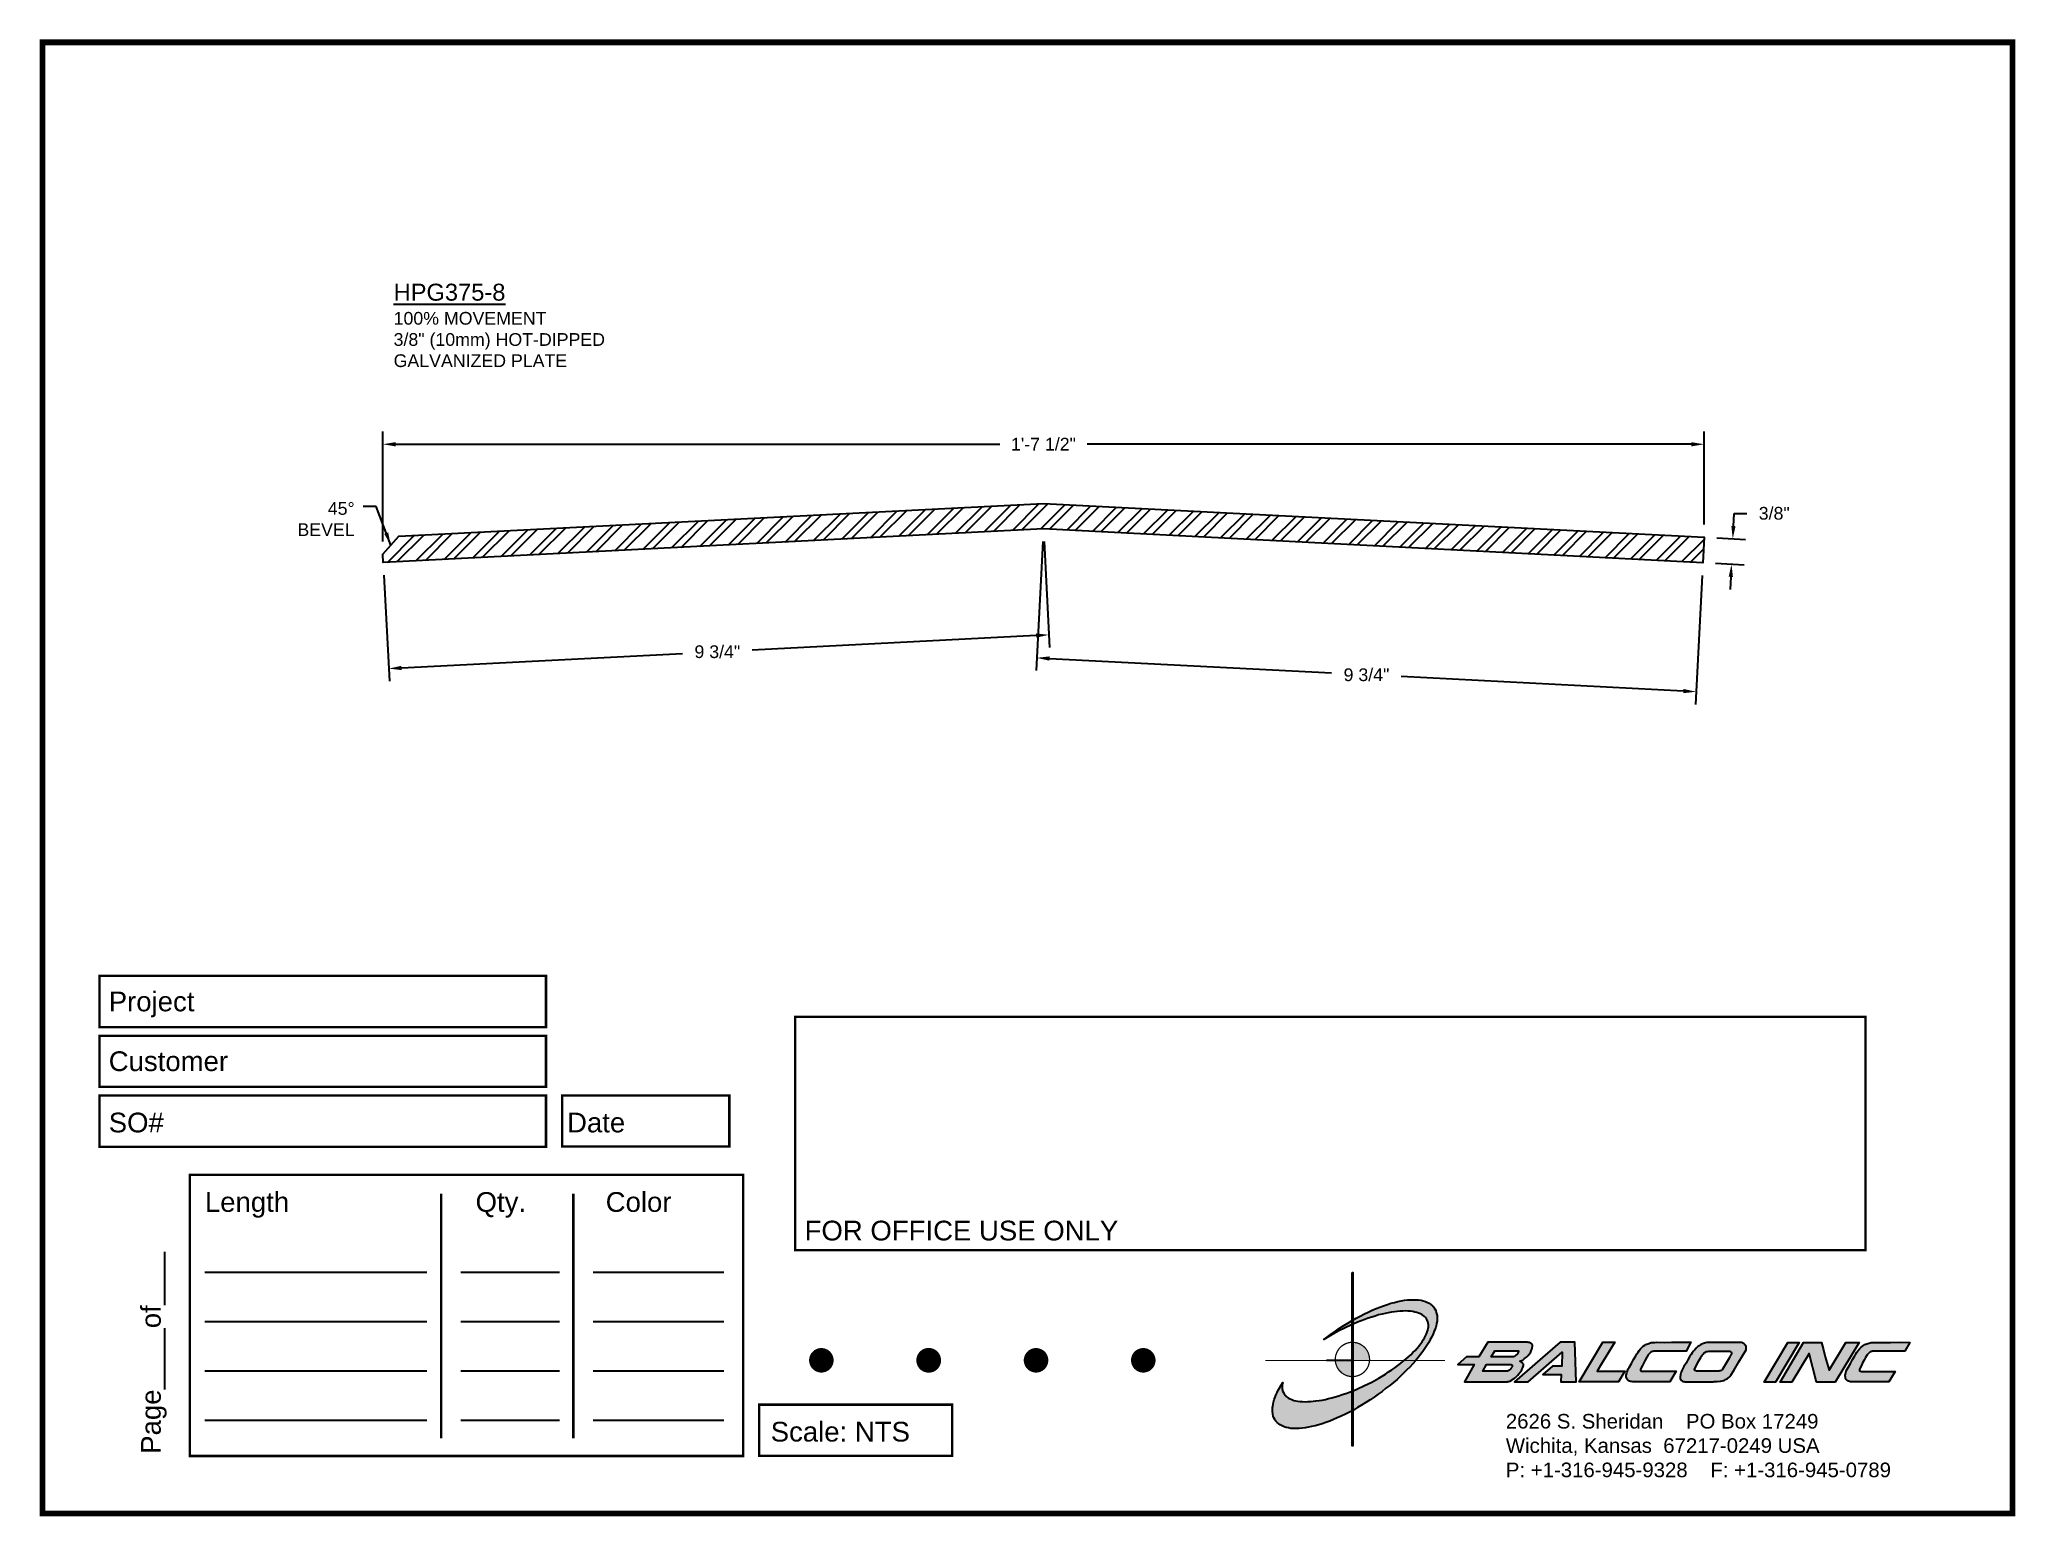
# Paper-space layout 'Breakout' of a CAD drawing. Extents: x 0 to 10, y 0 to 7.5.
# The model-space entities are those that its viewports show. They can reach past a viewport. Long polylines and large blocks are cut down to what shows.
import ezdxf

# ---------------------------------------------------------------- set-up
doc = ezdxf.new("R2010")
doc.units = 0
doc.header["$MEASUREMENT"] = 0
doc.layers.get('0').update_dxf_attribs({"linetype": 'CONTINUOUS'})
doc.layers.get('DEFPOINTS').update_dxf_attribs({"linetype": 'CONTINUOUS'})
for name, color, linetype in [('BORDER', 7, 'CONTINUOUS'), ('DIMENSIONS', 3, 'CONTINUOUS'), ('METALS', 7, 'CONTINUOUS'), ('TEXT', 2, 'CONTINUOUS')]:
    doc.layers.add(name, color=color, linetype=linetype)
doc.styles.add('ARIAL', font='ARIAL.TTF')
doc.dimstyles.new('ARIAL', dxfattribs={"dimtxt": 0.1875, "dimasz": 0.1875, "dimexe": 0.1875, "dimexo": 0.1875, "dimgap": 0.1875, "dimtad": 0, "dimtih": 1, "dimtoh": 1, "dimdec": 4, "dimzin": 0, "dimtxsty": 'ARIAL', "dimcen": 0.09, "dimazin": 3, "dimtfac": 1, "dimtdec": 4, "dimtofl": 0, "dimtmove": 0, "dimatfit": 3, "dimtolj": 1, "dimtzin": 0})

# ---------------------------------------------------------------- blocks, each defined once
blk = doc.blocks.new('CADLOGO')
h = blk.add_hatch(color=256)
h.paths.add_polyline_path([(0.918, 1.81), (0.909, 1.81), (0.909, 1.322), (0.918, 1.327)])
h.paths.add_polyline_path([(0.918, 1.285), (0.909, 1.281), (0.909, 1.1), (0.918, 1.1)])
h.paths.add_polyline_path([(0.918, 0.917), (0.909, 0.917), (0.909, 0.762), (0.909, 0.753), (0.91, 0.753), (0.918, 0.753)])
h.paths.add_polyline_path([(0.918, 1.091), (0.918, 1.1), (0.91, 1.1), (0.909, 1.1), (0.909, 0.917), (0.918, 0.917), (0.918, 0.919), (0.915, 0.919)])
h.paths.add_polyline_path([(0.918, 0.412), (0.909, 0.407), (0.909, 0.049), (0.918, 0.049)])
h.paths.add_polyline_path([(0.918, 0.753), (0.909, 0.753), (0.909, 0.606), (0.918, 0.609)])
h.paths.add_polyline_path([(0.918, 0.609), (0.909, 0.606), (0.909, 0.407), (0.918, 0.412)])
h.paths.add_polyline_path([(0.918, 1.327), (0.909, 1.322), (0.909, 1.281), (0.918, 1.285)])
h = blk.add_hatch(color=175)
h.paths.add_polyline_path([(0.574, 0.51), (0.543, 0.506), (0.514, 0.502), (0.487, 0.499), (0.459, 0.499), (0.432, 0.497), (0.406, 0.499), (0.382, 0.5), (0.36, 0.502), (0.338, 0.508), (0.318, 0.511), (0.298, 0.519), (0.282, 0.526), (0.265, 0.533), (0.252, 0.543), (0.24, 0.553), (0.234, 0.559), (0.229, 0.564), (0.22, 0.577), (0.212, 0.592), (0.205, 0.607), (0.203, 0.616), (0.201, 0.627), (0.199, 0.643), (0.201, 0.66), (0.201, 0.671), (0.205, 0.682), (0.207, 0.694), (0.19, 0.667), (0.176, 0.641), (0.161, 0.616), (0.148, 0.59), (0.137, 0.566), (0.128, 0.543), (0.119, 0.519), (0.113, 0.495), (0.108, 0.473), (0.104, 0.451), (0.103, 0.44), (0.103, 0.429), (0.101, 0.409), (0.103, 0.391), (0.104, 0.38), (0.106, 0.371), (0.11, 0.352), (0.115, 0.336), (0.124, 0.318), (0.13, 0.31), (0.135, 0.301), (0.143, 0.294), (0.15, 0.286), (0.165, 0.274), (0.181, 0.263), (0.199, 0.254), (0.22, 0.244), (0.242, 0.237), (0.263, 0.232), (0.289, 0.228), (0.315, 0.226), (0.342, 0.226), (0.371, 0.226), (0.402, 0.23), (0.434, 0.233), (0.467, 0.239), (0.499, 0.246), (0.534, 0.254), (0.571, 0.263), (0.606, 0.275), (0.644, 0.286), (0.682, 0.301), (0.721, 0.318), (0.759, 0.334), (0.799, 0.352), (0.841, 0.371), (0.882, 0.393), (0.909, 0.407), (0.909, 0.606), (0.884, 0.596), (0.847, 0.583), (0.81, 0.57), (0.774, 0.559), (0.739, 0.548), (0.704, 0.537), (0.671, 0.53), (0.638, 0.522), (0.606, 0.515)])
h.paths.add_polyline_path([(1.18, 0.738), (1.109, 0.698), (1.034, 0.661), (0.957, 0.627), (0.918, 0.609), (0.918, 0.412), (0.924, 0.414), (0.964, 0.438), (1.006, 0.462), (1.05, 0.489), (1.092, 0.517), (1.134, 0.544), (1.174, 0.574), (1.215, 0.603), (1.253, 0.634), (1.291, 0.663), (1.328, 0.694), (1.365, 0.725), (1.399, 0.757), (1.432, 0.788), (1.463, 0.819), (1.494, 0.85), (1.524, 0.883), (1.554, 0.917), (1.44, 0.917), (1.429, 0.908), (1.401, 0.886), (1.374, 0.864), (1.343, 0.842), (1.312, 0.822), (1.28, 0.8), (1.248, 0.778), (1.215, 0.758)])
h.paths.add_polyline_path([(1.769, 1.382), (1.767, 1.393), (1.763, 1.404), (1.758, 1.422), (1.749, 1.441), (1.743, 1.45), (1.738, 1.457), (1.73, 1.464), (1.725, 1.472), (1.709, 1.485), (1.692, 1.496), (1.674, 1.506), (1.654, 1.514), (1.632, 1.521), (1.61, 1.527), (1.584, 1.53), (1.559, 1.532), (1.531, 1.532), (1.502, 1.532), (1.471, 1.53), (1.44, 1.527), (1.407, 1.521), (1.374, 1.514), (1.339, 1.505), (1.304, 1.496), (1.268, 1.485), (1.229, 1.472), (1.191, 1.457), (1.152, 1.442), (1.114, 1.426), (1.074, 1.408), (1.034, 1.388), (0.991, 1.367), (0.951, 1.346), (0.918, 1.327), (0.918, 1.285), (0.926, 1.289), (0.964, 1.305), (1.001, 1.32), (1.037, 1.333), (1.074, 1.346), (1.109, 1.356), (1.143, 1.367), (1.178, 1.378), (1.213, 1.386), (1.246, 1.393), (1.277, 1.4), (1.31, 1.406), (1.339, 1.41), (1.368, 1.413), (1.398, 1.417), (1.425, 1.417), (1.452, 1.419), (1.476, 1.417), (1.502, 1.415), (1.524, 1.413), (1.546, 1.408), (1.566, 1.404), (1.584, 1.397), (1.602, 1.389), (1.617, 1.382), (1.632, 1.373), (1.644, 1.362), (1.65, 1.356), (1.655, 1.351), (1.665, 1.338), (1.672, 1.325), (1.677, 1.309), (1.681, 1.294), (1.683, 1.278), (1.683, 1.261), (1.683, 1.252), (1.681, 1.243), (1.677, 1.225), (1.672, 1.207), (1.665, 1.186), (1.655, 1.166), (1.644, 1.146), (1.632, 1.126), (1.619, 1.106), (1.602, 1.084), (1.586, 1.062), (1.568, 1.04), (1.548, 1.018), (1.527, 0.996), (1.504, 0.974), (1.48, 0.952), (1.456, 0.93), (1.44, 0.917), (1.554, 0.917), (1.579, 0.945), (1.602, 0.976), (1.626, 1.007), (1.648, 1.038), (1.668, 1.067), (1.687, 1.097), (1.703, 1.128), (1.719, 1.155), (1.732, 1.185), (1.743, 1.212), (1.752, 1.239), (1.758, 1.252), (1.762, 1.265), (1.767, 1.291), (1.771, 1.314), (1.771, 1.327), (1.773, 1.338), (1.771, 1.362), (1.771, 1.373)])
h.paths.add_polyline_path([(0.867, 1.296), (0.825, 1.271), (0.781, 1.243), (0.741, 1.214), (0.701, 1.186), (0.66, 1.157), (0.622, 1.128), (0.675, 1.161), (0.732, 1.194), (0.79, 1.225), (0.82, 1.239), (0.851, 1.254), (0.909, 1.281), (0.909, 1.322)])
h = blk.add_hatch(color=256)
h.paths.add_polyline_path([(1.074, 0.991), (1.07, 1.001), (1.065, 1.011), (1.059, 1.021), (1.053, 1.03), (1.046, 1.038), (1.039, 1.047), (1.031, 1.054), (1.022, 1.062), (1.014, 1.068), (1.004, 1.074), (0.995, 1.08), (0.985, 1.085), (0.975, 1.089), (0.964, 1.093), (0.954, 1.096), (0.943, 1.098), (0.932, 1.099), (0.921, 1.1), (0.918, 1.1), (0.918, 0.917), (0.94, 0.917), (1.086, 0.917), (1.087, 0.927), (1.086, 0.938), (1.085, 0.949), (1.083, 0.96), (1.081, 0.97), (1.078, 0.981)])
h.paths.add_polyline_path([(0.909, 0.917), (0.739, 0.917), (0.74, 0.91), (0.741, 0.899), (0.743, 0.888), (0.746, 0.878), (0.75, 0.867), (0.754, 0.857), (0.758, 0.847), (0.764, 0.837), (0.77, 0.828), (0.776, 0.819), (0.783, 0.811), (0.791, 0.803), (0.799, 0.795), (0.808, 0.788), (0.817, 0.782), (0.826, 0.776), (0.836, 0.771), (0.846, 0.766), (0.856, 0.762), (0.867, 0.759), (0.877, 0.757), (0.888, 0.755), (0.899, 0.753), (0.909, 0.753)])
h.paths.add_polyline_path([(0.918, 1.1), (0.91, 1.1), (0.909, 1.1), (0.909, 0.917), (0.918, 0.917)])
h = blk.add_hatch(color=256)
h.paths.add_polyline_path([(2.148, 0.874), (2.098, 0.784), (2.049, 0.7), (2.484, 0.7), (2.491, 0.702), (2.501, 0.703), (2.508, 0.705), (2.512, 0.707), (2.517, 0.711), (2.532, 0.72), (2.546, 0.729), (2.554, 0.735), (2.563, 0.74), (2.572, 0.747), (2.581, 0.757), (2.59, 0.768), (2.599, 0.777), (2.616, 0.799), (2.623, 0.811), (2.63, 0.822), (2.636, 0.833), (2.641, 0.844), (2.645, 0.855), (2.647, 0.864), (2.647, 0.879), (2.645, 0.883), (2.641, 0.886), (2.638, 0.892), (2.629, 0.899), (2.619, 0.905), (2.612, 0.91), (2.64, 0.921), (2.658, 0.936), (2.669, 0.943), (2.678, 0.95), (2.694, 0.967), (2.702, 0.976), (2.709, 0.985), (2.716, 0.994), (2.722, 1.005), (2.727, 1.014), (2.731, 1.025), (2.735, 1.038), (2.736, 1.049), (2.738, 1.062), (2.738, 1.073), (2.733, 1.082), (2.727, 1.088), (2.72, 1.093), (2.713, 1.097), (2.704, 1.099), (2.694, 1.1), (2.685, 1.102), (2.674, 1.102), (2.285, 1.102), (2.195, 0.952), (2.069, 0.952), (1.981, 0.874)])
h.paths.add_polyline_path([(2.274, 0.874), (2.53, 0.874), (2.534, 0.865), (2.532, 0.852), (2.524, 0.841), (2.515, 0.828), (2.505, 0.815), (2.493, 0.81), (2.49, 0.808), (2.235, 0.808)], flags=16)
h.paths.add_polyline_path([(2.321, 0.952), (2.356, 1.014), (2.587, 1.014), (2.592, 1.014), (2.597, 1.014), (2.597, 1.003), (2.59, 0.991), (2.583, 0.98), (2.569, 0.966), (2.555, 0.958), (2.546, 0.952), (2.535, 0.952)], flags=16)
h.paths.add_polyline_path([(3.04, 1.002), (3.036, 0.859), (2.941, 0.859), (2.844, 0.773), (3.031, 0.773), (3.027, 0.7), (3.181, 0.7), (3.168, 1.102), (3.02, 1.102), (2.557, 0.7), (2.694, 0.7)])
h.paths.add_polyline_path([(3.214, 0.7), (3.611, 0.7), (3.675, 0.808), (3.397, 0.808), (3.441, 0.881), (3.483, 0.952), (3.574, 1.102), (3.454, 1.102)])
h.paths.add_polyline_path([(3.788, 0.965), (3.766, 0.927), (3.743, 0.885), (3.721, 0.846), (3.71, 0.83), (3.702, 0.811), (3.697, 0.795), (3.693, 0.778), (3.691, 0.769), (3.691, 0.76), (3.691, 0.749), (3.693, 0.74), (3.7, 0.727), (3.708, 0.716), (3.711, 0.714), (3.724, 0.705), (3.733, 0.702), (3.744, 0.702), (3.757, 0.7), (3.774, 0.7), (4.134, 0.7), (4.196, 0.808), (3.854, 0.808), (3.841, 0.808), (3.833, 0.816), (3.836, 0.826), (3.843, 0.841), (3.856, 0.864), (3.869, 0.892), (3.883, 0.921), (3.898, 0.949), (3.914, 0.972), (3.924, 0.983), (3.931, 0.992), (3.943, 1.002), (3.954, 1.008), (3.969, 1.011), (4.297, 1.011), (4.346, 1.102), (4.238, 1.102), (4.15, 1.102), (4.075, 1.1), (3.997, 1.102), (3.982, 1.1), (3.968, 1.1), (3.955, 1.099), (3.942, 1.097), (3.92, 1.089), (3.9, 1.082), (3.889, 1.078), (3.88, 1.073), (3.863, 1.062), (3.849, 1.049), (3.834, 1.035), (3.821, 1.018), (3.81, 1.002), (3.799, 0.983)])
h.paths.add_polyline_path([(4.509, 1.097), (4.496, 1.095), (4.485, 1.093), (4.476, 1.089), (4.465, 1.086), (4.447, 1.077), (4.43, 1.066), (4.421, 1.06), (4.414, 1.055), (4.399, 1.04), (4.386, 1.025), (4.372, 1.011), (4.361, 0.994), (4.35, 0.976), (4.337, 0.96), (4.317, 0.923), (4.297, 0.888), (4.275, 0.855), (4.26, 0.828), (4.255, 0.813), (4.247, 0.799), (4.244, 0.784), (4.242, 0.777), (4.24, 0.769), (4.238, 0.753), (4.238, 0.735), (4.246, 0.722), (4.251, 0.714), (4.253, 0.713), (4.257, 0.711), (4.262, 0.705), (4.269, 0.703), (4.278, 0.702), (4.289, 0.7), (4.564, 0.7), (4.571, 0.7), (4.584, 0.702), (4.613, 0.703), (4.648, 0.707), (4.664, 0.709), (4.677, 0.713), (4.686, 0.716), (4.694, 0.722), (4.705, 0.727), (4.717, 0.735), (4.73, 0.744), (4.741, 0.755), (4.752, 0.769), (4.781, 0.815), (4.833, 0.903), (4.906, 1.025), (4.908, 1.035), (4.908, 1.046), (4.906, 1.051), (4.906, 1.057), (4.9, 1.069), (4.893, 1.08), (4.889, 1.082), (4.888, 1.086), (4.88, 1.089), (4.873, 1.093), (4.866, 1.097), (4.856, 1.1), (4.846, 1.1), (4.844, 1.1), (4.73, 1.1), (4.626, 1.1), (4.58, 1.1), (4.542, 1.099), (4.524, 1.099)])
h.paths.add_polyline_path([(4.527, 1.011), (4.54, 1.011), (4.745, 1.011), (4.752, 1.003), (4.758, 0.998), (4.758, 0.985), (4.756, 0.98), (4.754, 0.974), (4.749, 0.965), (4.743, 0.956), (4.734, 0.941), (4.663, 0.821), (4.648, 0.812), (4.639, 0.81), (4.633, 0.808), (4.622, 0.808), (4.61, 0.808), (4.416, 0.808), (4.398, 0.808), (4.39, 0.813), (4.387, 0.813), (4.385, 0.819), (4.378, 0.825), (4.385, 0.832), (4.408, 0.877), (4.428, 0.914), (4.447, 0.945), (4.454, 0.96), (4.461, 0.971), (4.474, 0.986), (4.487, 0.996), (4.496, 1.002), (4.508, 1.009), (4.516, 1.009)], flags=16)
h.paths.add_polyline_path([(5.089, 0.698), (5.206, 0.698), (5.445, 1.1), (5.33, 1.099)])
h.paths.add_polyline_path([(5.489, 1.099), (5.252, 0.698), (5.37, 0.698), (5.548, 0.987), (5.621, 0.698), (5.811, 0.698), (6.055, 1.099), (5.919, 1.1), (5.749, 0.817), (5.709, 0.954), (5.691, 1.024), (5.672, 1.099)])
h.paths.add_polyline_path([(6.086, 1.06), (6.069, 1.047), (6.056, 1.035), (6.044, 1.018), (6.031, 1.002), (6.02, 0.983), (6.009, 0.965), (5.987, 0.925), (5.965, 0.885), (5.941, 0.846), (5.932, 0.828), (5.923, 0.811), (5.917, 0.795), (5.914, 0.778), (5.912, 0.769), (5.912, 0.758), (5.914, 0.749), (5.916, 0.738), (5.921, 0.725), (5.928, 0.716), (5.936, 0.709), (5.945, 0.705), (5.954, 0.702), (5.965, 0.7), (5.98, 0.7), (5.994, 0.7), (6.355, 0.7), (6.419, 0.806), (6.073, 0.806), (6.056, 0.811), (6.056, 0.821), (6.056, 0.826), (6.064, 0.841), (6.077, 0.864), (6.089, 0.892), (6.104, 0.919), (6.119, 0.947), (6.135, 0.972), (6.144, 0.983), (6.153, 0.992), (6.163, 1), (6.166, 1.003), (6.172, 1.005), (6.178, 1.008), (6.19, 1.011), (6.517, 1.011), (6.569, 1.1), (6.459, 1.102), (6.373, 1.1), (6.296, 1.1), (6.217, 1.1), (6.203, 1.1), (6.19, 1.099), (6.175, 1.099), (6.164, 1.095), (6.141, 1.089), (6.12, 1.082), (6.111, 1.077), (6.102, 1.073)])
blk.add_hatch(color=256).paths.add_polyline_path([(0.918, 0.609), (0.909, 0.606), (0.909, 0.407), (0.918, 0.412)])
for q in [(0.65, 0.917), (0.909, 0.648)]:
    blk.add_line((0.909, 0.917), q)
at = {"color": 7}
for points in [[(0.909, 1.81), (0.918, 1.81), (0.918, 0.049), (0.909, 0.049), (0.909, 1.81)], [(2.738, 1.073), (2.733, 1.082), (2.727, 1.088), (2.72, 1.093), (2.713, 1.097), (2.704, 1.099), (2.694, 1.1), (2.685, 1.102), (2.674, 1.102), (2.285, 1.102), (2.195, 0.952), (2.069, 0.952), (1.981, 0.874), (2.148, 0.874), (2.098, 0.784), (2.049, 0.7), (2.484, 0.7), (2.491, 0.702), (2.501, 0.703), (2.508, 0.705), (2.512, 0.707), (2.517, 0.711), (2.532, 0.72), (2.546, 0.729), (2.554, 0.735), (2.563, 0.74), (2.572, 0.747), (2.581, 0.757), (2.59, 0.768), (2.599, 0.777), (2.616, 0.799), (2.623, 0.811), (2.63, 0.822), (2.636, 0.833), (2.641, 0.844), (2.645, 0.855), (2.647, 0.864), (2.647, 0.874), (2.647, 0.879), (2.645, 0.883), (2.641, 0.886), (2.638, 0.892), (2.629, 0.899), (2.619, 0.905), (2.612, 0.91), (2.64, 0.921), (2.658, 0.936), (2.669, 0.943), (2.678, 0.95), (2.694, 0.967), (2.702, 0.976), (2.709, 0.985), (2.716, 0.994), (2.722, 1.005), (2.727, 1.014), (2.731, 1.025), (2.735, 1.038), (2.736, 1.049), (2.738, 1.062), (2.738, 1.073), (2.738, 1.073)], [(2.587, 0.985), (2.583, 0.98), (2.572, 0.969), (2.565, 0.963), (2.555, 0.958), (2.546, 0.952), (2.535, 0.952), (2.321, 0.952), (2.356, 1.014), (2.587, 1.014), (2.592, 1.014), (2.594, 1.014), (2.596, 1.013), (2.597, 1.011), (2.597, 1.005), (2.596, 1), (2.59, 0.991), (2.587, 0.985), (2.587, 0.985)], [(3.027, 0.7), (3.181, 0.7), (3.168, 1.102), (3.02, 1.102), (2.557, 0.7), (2.694, 0.7), (3.04, 1.002), (3.036, 0.859), (3.038, 0.859), (2.941, 0.859), (2.844, 0.773), (3.031, 0.773), (3.027, 0.7), (3.027, 0.7)], [(3.214, 0.7), (3.454, 1.102), (3.574, 1.102), (3.483, 0.952), (3.441, 0.881), (3.397, 0.808), (3.675, 0.808), (3.611, 0.7), (3.214, 0.7), (3.214, 0.7)], [(3.969, 1.011), (3.96, 1.009), (3.955, 1.007), (3.949, 1.005), (3.946, 1.003), (3.94, 1), (3.931, 0.992), (3.924, 0.983), (3.914, 0.972), (3.898, 0.949), (3.883, 0.921), (3.869, 0.892), (3.856, 0.864), (3.843, 0.841), (3.836, 0.826), (3.834, 0.821), (3.834, 0.817), (3.836, 0.813), (3.839, 0.81), (3.847, 0.808), (3.854, 0.808), (4.196, 0.808), (4.134, 0.7), (3.774, 0.7), (3.757, 0.7), (3.744, 0.702), (3.733, 0.702), (3.724, 0.705), (3.715, 0.711), (3.711, 0.713), (3.708, 0.716), (3.7, 0.727), (3.693, 0.74), (3.691, 0.749), (3.691, 0.76), (3.691, 0.769), (3.693, 0.778), (3.697, 0.795), (3.702, 0.811), (3.71, 0.83), (3.721, 0.846), (3.743, 0.885), (3.766, 0.927), (3.788, 0.965), (3.799, 0.983), (3.81, 1.002), (3.821, 1.018), (3.834, 1.035), (3.849, 1.049), (3.863, 1.062), (3.88, 1.073), (3.889, 1.078), (3.9, 1.082), (3.92, 1.089), (3.942, 1.097), (3.955, 1.099), (3.968, 1.1), (3.982, 1.1), (3.997, 1.102), (4.075, 1.1), (4.15, 1.102), (4.238, 1.102), (4.346, 1.102), (4.297, 1.011), (3.969, 1.011), (3.969, 1.011)], [(4.846, 1.1), (4.844, 1.1), (4.73, 1.1), (4.626, 1.1), (4.58, 1.1), (4.542, 1.099), (4.524, 1.099), (4.509, 1.097), (4.496, 1.095), (4.485, 1.093), (4.476, 1.089), (4.465, 1.086), (4.447, 1.077), (4.43, 1.066), (4.421, 1.06), (4.414, 1.055), (4.399, 1.04), (4.386, 1.025), (4.372, 1.011), (4.361, 0.994), (4.35, 0.976), (4.337, 0.96), (4.317, 0.923), (4.297, 0.888), (4.275, 0.855), (4.26, 0.828), (4.255, 0.813), (4.247, 0.799), (4.244, 0.784), (4.242, 0.777), (4.24, 0.769), (4.238, 0.753), (4.238, 0.735), (4.246, 0.722), (4.251, 0.714), (4.253, 0.713), (4.257, 0.711), (4.262, 0.705), (4.269, 0.703), (4.278, 0.702), (4.289, 0.7), (4.564, 0.7), (4.571, 0.7), (4.584, 0.702), (4.613, 0.703), (4.648, 0.707), (4.664, 0.709), (4.677, 0.713), (4.686, 0.716), (4.694, 0.722), (4.705, 0.727), (4.717, 0.735), (4.73, 0.744), (4.741, 0.755), (4.752, 0.769), (4.781, 0.815), (4.833, 0.903), (4.906, 1.025), (4.908, 1.035), (4.908, 1.046), (4.906, 1.051), (4.906, 1.057), (4.9, 1.069), (4.897, 1.075), (4.893, 1.08), (4.889, 1.082), (4.888, 1.086), (4.88, 1.089), (4.873, 1.093), (4.866, 1.097), (4.856, 1.1), (4.846, 1.1), (4.846, 1.1)], [(4.734, 0.941), (4.663, 0.821), (4.653, 0.815), (4.646, 0.811), (4.639, 0.81), (4.633, 0.808), (4.622, 0.808), (4.61, 0.808), (4.416, 0.808), (4.403, 0.808), (4.396, 0.81), (4.39, 0.813), (4.388, 0.813), (4.386, 0.815), (4.385, 0.819), (4.383, 0.821), (4.383, 0.826), (4.383, 0.83), (4.385, 0.832), (4.408, 0.877), (4.428, 0.914), (4.447, 0.945), (4.454, 0.96), (4.461, 0.971), (4.471, 0.982), (4.478, 0.989), (4.487, 0.996), (4.496, 1.002), (4.505, 1.007), (4.511, 1.009), (4.516, 1.009), (4.527, 1.011), (4.54, 1.011), (4.743, 1.011), (4.749, 1.007), (4.752, 1.003), (4.756, 1), (4.758, 0.994), (4.758, 0.985), (4.756, 0.98), (4.754, 0.974), (4.749, 0.965), (4.743, 0.956), (4.734, 0.941), (4.734, 0.941)], [(5.089, 0.698), (5.33, 1.099), (5.445, 1.1), (5.206, 0.698), (5.091, 0.698), (5.089, 0.698), (5.089, 0.698)], [(5.811, 0.698), (5.621, 0.698), (5.548, 0.987), (5.37, 0.698), (5.252, 0.698), (5.489, 1.099), (5.672, 1.099), (5.691, 1.024), (5.709, 0.954), (5.749, 0.817), (5.919, 1.1), (6.055, 1.099), (5.811, 0.698), (5.811, 0.698)], [(6.19, 1.011), (6.181, 1.009), (6.175, 1.007), (6.172, 1.005), (6.166, 1.003), (6.163, 1), (6.153, 0.992), (6.144, 0.983), (6.135, 0.972), (6.119, 0.947), (6.104, 0.919), (6.089, 0.892), (6.077, 0.864), (6.064, 0.841), (6.056, 0.826), (6.056, 0.821), (6.056, 0.815), (6.058, 0.811), (6.062, 0.81), (6.067, 0.808), (6.077, 0.806), (6.419, 0.806), (6.355, 0.7), (5.994, 0.7), (5.98, 0.7), (5.965, 0.7), (5.954, 0.702), (5.945, 0.705), (5.936, 0.709), (5.932, 0.713), (5.928, 0.716), (5.921, 0.725), (5.916, 0.738), (5.914, 0.749), (5.912, 0.758), (5.912, 0.769), (5.914, 0.778), (5.917, 0.795), (5.923, 0.811), (5.932, 0.828), (5.941, 0.846), (5.965, 0.885), (5.987, 0.925), (6.009, 0.965), (6.02, 0.983), (6.031, 1.002), (6.044, 1.018), (6.056, 1.035), (6.069, 1.047), (6.086, 1.06), (6.102, 1.073), (6.111, 1.077), (6.12, 1.082), (6.141, 1.089), (6.164, 1.095), (6.175, 1.099), (6.19, 1.099), (6.203, 1.1), (6.217, 1.1), (6.296, 1.1), (6.373, 1.1), (6.459, 1.102), (6.569, 1.1), (6.517, 1.011), (6.19, 1.011), (6.19, 1.011)], [(2.484, 0.808), (2.235, 0.808), (2.274, 0.874), (2.524, 0.874), (2.53, 0.872), (2.532, 0.87), (2.533, 0.866), (2.533, 0.863), (2.532, 0.852), (2.524, 0.841), (2.515, 0.828), (2.506, 0.817), (2.501, 0.813), (2.493, 0.81), (2.49, 0.808), (2.486, 0.808), (2.484, 0.808), (2.484, 0.808)]]:
    blk.add_lwpolyline(points, dxfattribs=at)
at = {"color": 175}
blk.add_lwpolyline([(1.758, 1.422), (1.763, 1.404), (1.767, 1.393), (1.769, 1.382), (1.771, 1.373), (1.771, 1.362), (1.773, 1.338), (1.771, 1.327), (1.771, 1.314), (1.767, 1.291), (1.762, 1.265), (1.758, 1.252), (1.752, 1.239), (1.743, 1.212), (1.732, 1.185), (1.719, 1.155), (1.703, 1.128), (1.687, 1.097), (1.668, 1.067), (1.648, 1.038), (1.626, 1.007), (1.602, 0.976), (1.579, 0.945), (1.551, 0.914), (1.524, 0.883), (1.494, 0.85), (1.463, 0.819), (1.432, 0.788), (1.399, 0.757), (1.365, 0.725), (1.328, 0.694), (1.291, 0.663), (1.253, 0.634), (1.215, 0.603), (1.174, 0.574), (1.134, 0.544), (1.092, 0.517), (1.05, 0.489), (1.006, 0.462), (0.964, 0.438), (0.924, 0.414), (0.882, 0.393), (0.841, 0.371), (0.799, 0.352), (0.759, 0.334), (0.721, 0.318), (0.682, 0.301), (0.644, 0.286), (0.606, 0.275), (0.571, 0.263), (0.534, 0.254), (0.499, 0.246), (0.467, 0.239), (0.434, 0.233), (0.402, 0.23), (0.371, 0.226), (0.342, 0.226), (0.315, 0.226), (0.289, 0.228), (0.263, 0.232), (0.242, 0.237), (0.22, 0.244), (0.199, 0.254), (0.181, 0.263), (0.165, 0.274), (0.15, 0.286), (0.143, 0.294), (0.135, 0.301), (0.13, 0.31), (0.124, 0.318), (0.115, 0.336), (0.11, 0.352), (0.106, 0.371), (0.104, 0.38), (0.103, 0.391), (0.101, 0.409), (0.103, 0.429), (0.103, 0.44), (0.104, 0.451), (0.108, 0.473), (0.113, 0.495), (0.119, 0.519), (0.128, 0.543), (0.137, 0.566), (0.148, 0.59), (0.161, 0.616), (0.176, 0.641), (0.19, 0.667), (0.207, 0.694), (0.205, 0.682), (0.201, 0.671), (0.201, 0.66), (0.199, 0.649), (0.199, 0.638), (0.201, 0.627), (0.203, 0.616), (0.205, 0.607), (0.212, 0.592), (0.22, 0.577), (0.229, 0.564), (0.234, 0.559), (0.24, 0.553), (0.252, 0.543), (0.265, 0.533), (0.282, 0.526), (0.298, 0.519), (0.318, 0.511), (0.338, 0.508), (0.36, 0.502), (0.382, 0.5), (0.406, 0.499), (0.432, 0.497), (0.459, 0.499), (0.487, 0.499), (0.514, 0.502), (0.543, 0.506), (0.574, 0.51), (0.606, 0.515), (0.638, 0.522), (0.671, 0.53), (0.704, 0.537), (0.739, 0.548), (0.774, 0.559), (0.81, 0.57), (0.847, 0.583), (0.884, 0.596), (0.92, 0.61), (0.957, 0.627), (1.034, 0.661), (1.109, 0.698), (1.18, 0.738), (1.215, 0.758), (1.248, 0.778), (1.28, 0.8), (1.312, 0.822), (1.343, 0.842), (1.374, 0.864), (1.401, 0.886), (1.429, 0.908), (1.456, 0.93), (1.48, 0.952), (1.504, 0.974), (1.527, 0.996), (1.548, 1.018), (1.568, 1.04), (1.586, 1.062), (1.602, 1.084), (1.619, 1.106), (1.632, 1.126), (1.644, 1.146), (1.655, 1.166), (1.665, 1.186), (1.672, 1.207), (1.677, 1.225), (1.681, 1.243), (1.683, 1.252), (1.683, 1.261), (1.683, 1.278), (1.681, 1.294), (1.677, 1.309), (1.672, 1.325), (1.665, 1.338), (1.655, 1.351), (1.65, 1.356), (1.644, 1.362), (1.632, 1.373), (1.617, 1.382), (1.602, 1.389), (1.584, 1.397), (1.566, 1.404), (1.546, 1.408), (1.524, 1.413), (1.502, 1.415), (1.476, 1.417), (1.452, 1.419), (1.425, 1.417), (1.398, 1.417), (1.368, 1.413), (1.339, 1.41), (1.31, 1.406), (1.277, 1.4), (1.246, 1.393), (1.213, 1.386), (1.178, 1.378), (1.143, 1.367), (1.109, 1.356), (1.074, 1.346), (1.037, 1.333), (1.001, 1.32), (0.964, 1.305), (0.926, 1.289), (0.851, 1.254), (0.82, 1.239), (0.79, 1.225), (0.732, 1.194), (0.675, 1.161), (0.622, 1.128), (0.66, 1.157), (0.701, 1.186), (0.741, 1.214), (0.781, 1.243), (0.825, 1.271), (0.867, 1.296), (0.909, 1.322), (0.951, 1.346), (0.991, 1.367), (1.034, 1.388), (1.074, 1.408), (1.114, 1.426), (1.152, 1.442), (1.191, 1.457), (1.229, 1.472), (1.268, 1.485), (1.304, 1.496), (1.339, 1.505), (1.374, 1.514), (1.407, 1.521), (1.44, 1.527), (1.471, 1.53), (1.502, 1.532), (1.531, 1.532), (1.559, 1.532), (1.584, 1.53), (1.61, 1.527), (1.632, 1.521), (1.654, 1.514), (1.674, 1.506), (1.692, 1.496), (1.709, 1.485), (1.725, 1.472), (1.73, 1.464), (1.738, 1.457), (1.743, 1.45), (1.749, 1.441), (1.758, 1.422), (1.758, 1.422)], dxfattribs=at)
at = {"color": 7, "const_width": 0.0128}
blk.add_lwpolyline([(1.087, 0.927), (1.086, 0.938), (1.085, 0.949), (1.083, 0.96), (1.081, 0.97), (1.078, 0.981), (1.074, 0.991), (1.07, 1.001), (1.065, 1.011), (1.059, 1.021), (1.053, 1.03), (1.046, 1.038), (1.039, 1.047), (1.031, 1.054), (1.022, 1.062), (1.014, 1.068), (1.004, 1.074), (0.995, 1.08), (0.985, 1.085), (0.975, 1.089), (0.964, 1.093), (0.954, 1.096), (0.943, 1.098), (0.932, 1.099), (0.921, 1.1), (0.91, 1.1), (0.899, 1.1), (0.888, 1.099), (0.877, 1.097), (0.867, 1.094), (0.856, 1.091), (0.846, 1.087), (0.836, 1.082), (0.826, 1.077), (0.817, 1.071), (0.808, 1.065), (0.799, 1.058), (0.791, 1.05), (0.783, 1.043), (0.776, 1.034), (0.77, 1.025), (0.764, 1.016), (0.758, 1.006), (0.754, 0.996), (0.75, 0.986), (0.746, 0.976), (0.743, 0.965), (0.741, 0.954), (0.74, 0.943), (0.739, 0.932), (0.739, 0.921), (0.74, 0.91), (0.741, 0.899), (0.743, 0.888), (0.746, 0.878), (0.75, 0.867), (0.754, 0.857), (0.758, 0.847), (0.764, 0.837), (0.77, 0.828), (0.776, 0.819), (0.783, 0.811), (0.791, 0.803), (0.799, 0.795), (0.808, 0.788), (0.817, 0.782), (0.826, 0.776), (0.836, 0.771), (0.846, 0.766), (0.856, 0.762), (0.867, 0.759), (0.877, 0.757), (0.888, 0.755), (0.899, 0.753), (0.91, 0.753), (0.921, 0.753), (0.932, 0.754), (0.943, 0.756), (0.954, 0.758), (0.964, 0.761), (0.975, 0.764), (0.985, 0.769), (0.995, 0.773), (1.004, 0.779), (1.014, 0.785), (1.022, 0.792), (1.031, 0.799), (1.039, 0.807), (1.046, 0.815), (1.053, 0.824), (1.059, 0.833), (1.065, 0.842), (1.07, 0.852), (1.074, 0.862), (1.078, 0.872), (1.081, 0.883), (1.083, 0.894), (1.085, 0.905), (1.086, 0.916), (1.087, 0.927)], dxfattribs=at)
at = {"color": 7}
blk.add_lwpolyline([(1.853, 0.917, 0.0091, 0.0091, 0), (0.029, 0.917, 0.00366, 0.00366, 0), (0.029, 0.917, 0.00366, 0.00366, 0)], format="xyseb", dxfattribs=at)
blk = doc.blocks.new('ACADLOGO')
blk.add_blockref('CADLOGO', (-0.011, 7.152))
blk = doc.blocks.new('EJCNOSINGDETAILSHEET')
at = {"layer": 'BORDER', "color": 253}
for p, q in [((0.823, 1.224), (1.95, 1.224)), ((2.122, 1.224), (2.622, 1.224)), ((2.794, 1.224), (3.457, 1.224)), ((0.823, 0.974), (1.95, 0.974)), ((2.122, 0.974), (2.622, 0.974)), ((2.794, 0.974), (3.457, 0.974)), ((0.823, 0.724), (1.95, 0.724)), ((2.122, 0.724), (2.622, 0.724)), ((2.794, 0.724), (3.457, 0.724)), ((0.823, 0.474), (1.95, 0.474)), ((2.122, 0.474), (2.622, 0.474)), ((2.794, 0.474), (3.457, 0.474))]:
    blk.add_line(p, q, dxfattribs=at)
at = {"layer": 'BORDER'}
for points, const_width in [([(0, 7.461), (9.993, 7.461), (9.993, 0), (0, 0)], 0.03), ([(0.289, 2.727), (2.554, 2.727), (2.554, 2.467), (0.289, 2.467)], 0.0125), ([(9.247, 1.336), (3.818, 1.336), (3.818, 2.519), (9.247, 2.519)], 0.0125), ([(0.289, 2.423), (2.554, 2.423), (2.554, 2.164), (0.289, 2.164)], 0.0125), ([(0.289, 2.12), (2.554, 2.12), (2.554, 1.86), (0.289, 1.86)], 0.0125), ([(2.636, 1.861), (2.636, 2.12), (3.484, 2.12), (3.484, 1.861)], 0.0125), ([(3.554, 0.292), (0.747, 0.292), (0.747, 1.718), (3.554, 1.718)], 0.0125), ([(3.635, 0.552), (4.614, 0.552), (4.614, 0.293), (3.635, 0.293)], 0.0125)]:
    blk.add_lwpolyline(points, close=True, dxfattribs=dict(at, const_width=const_width))
at = {"layer": 'BORDER', "const_width": 0.0125}
for points in [[(2.022, 1.623), (2.022, 0.382)], [(2.693, 1.623), (2.693, 0.382)]]:
    blk.add_lwpolyline(points, dxfattribs=at)
at = {"layer": 'BORDER', "color": 175, "const_width": 0.0625}
for points in [[(3.92, 0.777, 1), (3.982, 0.777, 1)], [(4.464, 0.777, 1), (4.527, 0.777, 1)], [(5.009, 0.777, 1), (5.071, 0.777, 1)], [(5.553, 0.777, 1), (5.615, 0.777, 1)]]:
    blk.add_lwpolyline(points, format="xyb", close=True, dxfattribs=at)
at = {"layer": 'BORDER', "xscale": 0.5, "yscale": 0.5, "zscale": 0.5}
blk.add_blockref('ACADLOGO', (6.194, -3.258), dxfattribs=at)
at = {"layer": 'BORDER', "style": 'ARIAL'}
for s, p in [('Project', (0.336, 2.547)), ('Customer', (0.336, 2.244)), ('SO#', (0.336, 1.933)), ('Date', (2.661, 1.933)), ('Length', (0.824, 1.53)), ('Qty.', (2.197, 1.53)), ('Color', (2.857, 1.53)), ('FOR OFFICE USE ONLY', (3.866, 1.385)), ('Scale: NTS', (3.694, 0.365))]:
    blk.add_text(s, height=0.1, dxfattribs=at).set_placement(p)
blk.add_text('Page%%u        %%uof%%u       ', height=0.1, rotation=90, dxfattribs=at).set_placement((0.6, 0.303))
at = {"layer": 'BORDER', "insert": (7.423, 0.505), "char_height": 0.074, "width": 2.3438, "attachment_point": 1, "style": 'ARIAL'}
blk.add_mtext('2626 S. Sheridan    PO Box 17249\\PWichita, Kansas  67217-0249 USA \\PP: +1-316-945-9328    F: +1-316-945-0789', dxfattribs=at)
blk = doc.blocks.new('*D19')
at = {"layer": 'DEFPOINTS', "color": 0}
for p in [(58.568, 7.175), (58.549, 6.8), (58.973, 6.779)]:
    blk.add_point(p, dxfattribs=at)
at = {"layer": 'DIMENSIONS', "color": 0}
for p, q in [((59.002, 7.34), (59.012, 7.528)), ((59.012, 7.528), (59.199, 7.528)), ((58.755, 7.165), (59.18, 7.143)), ((58.736, 6.791), (59.16, 6.769)), ((58.964, 6.591), (58.954, 6.404))]:
    blk.add_line(p, q, dxfattribs=at)
for points in [[(58.971, 7.342), (59.033, 7.339), (58.992, 7.153)], [(58.932, 6.593), (58.995, 6.59), (58.973, 6.779)]]:
    blk.add_solid(points, dxfattribs=at)
at = {"layer": 'DIMENSIONS', "color": 0, "insert": (59.604, 7.528), "char_height": 0.1875, "attachment_point": 5, "style": 'ARIAL'}
blk.add_mtext('\\A1;3/8"', dxfattribs=at)
blk = doc.blocks.new('*D20')
at = {"layer": 'DEFPOINTS', "color": 0}
for p in [(48.82, 7.3), (58.549, 6.8), (58.451, 4.897)]:
    blk.add_point(p, dxfattribs=at)
at = {"layer": 'DIMENSIONS', "color": 0}
for p, q in [((48.811, 7.113), (48.713, 5.209)), ((58.539, 6.613), (58.441, 4.709)), ((48.91, 5.387), (53.073, 5.173)), ((58.264, 4.906), (54.1, 5.12))]:
    blk.add_line(p, q, dxfattribs=at)
for points in [[(48.911, 5.418), (48.908, 5.355), (48.722, 5.396)], [(58.265, 4.937), (58.262, 4.875), (58.451, 4.897)]]:
    blk.add_solid(points, dxfattribs=at)
at = {"layer": 'DIMENSIONS', "color": 0, "insert": (53.587, 5.146), "char_height": 0.1875, "attachment_point": 5, "style": 'ARIAL'}
blk.add_mtext('\\A1;9 3/4"', dxfattribs=at)
blk = doc.blocks.new('*D21')
at = {"layer": 'DEFPOINTS', "color": 0}
for p in [(48.82, 7.3), (39.079, 6.802), (39.159, 5.238)]:
    blk.add_point(p, dxfattribs=at)
at = {"layer": 'DIMENSIONS', "color": 0}
for p, q in [((48.83, 7.113), (48.91, 5.549)), ((39.088, 6.615), (39.168, 5.051)), ((48.713, 5.726), (44.522, 5.512)), ((39.346, 5.248), (43.494, 5.46))]:
    blk.add_line(p, q, dxfattribs=at)
for points in [[(48.711, 5.757), (48.715, 5.695), (48.9, 5.736)], [(39.344, 5.279), (39.348, 5.216), (39.159, 5.238)]]:
    blk.add_solid(points, dxfattribs=at)
at = {"layer": 'DIMENSIONS', "color": 0, "insert": (44.008, 5.486), "char_height": 0.1875, "attachment_point": 5, "style": 'ARIAL'}
blk.add_mtext('\\A1;9 3/4"', dxfattribs=at)
blk = doc.blocks.new('*D22')
at = {"layer": 'DEFPOINTS', "color": 0}
for p in [(58.568, 8.548), (58.568, 7.175), (39.073, 6.925)]:
    blk.add_point(p, dxfattribs=at)
at = {"layer": 'DIMENSIONS', "color": 0}
for p, q in [((39.073, 7.113), (39.073, 8.735)), ((39.26, 8.548), (48.174, 8.548)), ((58.38, 8.548), (49.467, 8.548)), ((58.568, 7.362), (58.568, 8.735))]:
    blk.add_line(p, q, dxfattribs=at)
for points in [[(39.26, 8.579), (39.26, 8.516), (39.073, 8.548)], [(58.38, 8.579), (58.38, 8.516), (58.568, 8.548)]]:
    blk.add_solid(points, dxfattribs=at)
at = {"layer": 'DIMENSIONS', "color": 0, "insert": (48.82, 8.548), "char_height": 0.1875, "attachment_point": 5, "style": 'ARIAL'}
blk.add_mtext('\\A1;1\'-7 1/2"', dxfattribs=at)

msp = doc.modelspace()

# ---------------------------------------------------------------- hatches: boundary and pattern name
at = {"layer": 'METALS'}
h = msp.add_hatch(dxfattribs=at)
h.set_pattern_fill('ANSI32', color=256, scale=0.75, style=0)
h.set_pattern_definition([(45, (10.85657, 0), (-0.1988738, 0.1988738), []), (45, (10.98915, 0), (-0.1988738, 0.1988738), [])])
h.paths.add_polyline_path([(58.54876, 6.8004), (58.56799, 7.1749), (48.82031, 7.67555), (39.30749, 7.1896), (39.07263, 6.92539), (39.07891, 6.80243), (48.82026, 7.30006)])

# ---------------------------------------------------------------- linework, layer by layer
msp.add_lwpolyline([(48.82026, 7.30006), (39.07891, 6.80243), (39.07263, 6.92539), (39.30749, 7.1896), (48.82031, 7.67555), (58.56799, 7.1749), (58.54876, 6.8004)], close=True, dxfattribs=at)

# ---------------------------------------------------------------- texts
at = {"layer": 'TEXT', "insert": (39.2306, 10.91655), "char_height": 0.25, "width": 4.59375, "attachment_point": 1, "style": 'ARIAL'}
msp.add_mtext('{\\LHPG375-8\\P\\H0.75x;\\l100% MOVEMENT\\P3/8" (10mm) HOT-DIPPED\\PGALVANIZED PLATE}', dxfattribs=at)
at = {"layer": 'TEXT', "insert": (38.65558, 7.69423), "char_height": 0.1875, "attachment_point": 3, "style": 'ARIAL'}
msp.add_mtext('45°\\PBEVEL', dxfattribs=at)

# ---------------------------------------------------------------- dimensions: what is measured, and where the dimension line sits
at = {"layer": 'DIMENSIONS'}
dim = msp.add_linear_dim(base=(58.56799, 8.5475), p1=(39.07263, 6.92539), p2=(58.56799, 7.1749), dimstyle='ARIAL', dxfattribs=at)
dim.commit()
dim.dimension.update_dxf_attribs({"geometry": '*D22', "text_midpoint": (48.82031, 8.5475)})
for base, p1, p2, angle, picture, middle in [((58.97322, 6.7786), (58.56799, 7.1749), (58.54876, 6.8004), 267.059841, '*D19', (59.60361, 7.52761)), ((39.15882, 5.23813), (48.82026, 7.30006), (39.07891, 6.80243), 182.924364, '*D21', (44.00786, 5.48584))]:
    dim = msp.add_linear_dim(base=base, p1=p1, p2=p2, angle=angle, dimstyle='ARIAL', dxfattribs=at)
    dim.commit()
    dim.dimension.update_dxf_attribs({"geometry": picture, "text_midpoint": middle, "dimtype": 161})
dim = msp.add_aligned_dim(p1=(48.82026, 7.30006), p2=(58.54876, 6.8004), distance=-1.90639, dimstyle='ARIAL', dxfattribs=at)
dim.commit()
dim.dimension.update_dxf_attribs({"geometry": '*D20', "text_midpoint": (53.58672, 5.14635)})

# ---------------------------------------------------------------- leaders
at = {"layer": 'TEXT', "annotation_type": 0, "has_hookline": 1, "hookline_direction": 1, "text_width": 0.816}
msp.add_leader([(39.18817, 7.06078), (38.97137, 7.63173), (38.78058, 7.63173)], dimstyle='ARIAL', override={"dimgap": 0.125, "dimtad": 0}, dxfattribs=at)

psp = doc.layouts.new('Breakout')

# ---------------------------------------------------------------- block references
psp.add_blockref('EJCNOSINGDETAILSHEET', (0, 0))

# ---------------------------------------------------------------- viewports
at = {"layer": '0'}
psp.add_viewport(center=(4.997, 3.73), size=(9.993, 7.46055), view_center_point=(48.58573, 3.62287), view_height=21.7034091, dxfattribs=at)

doc.saveas('drawing.dxf')
